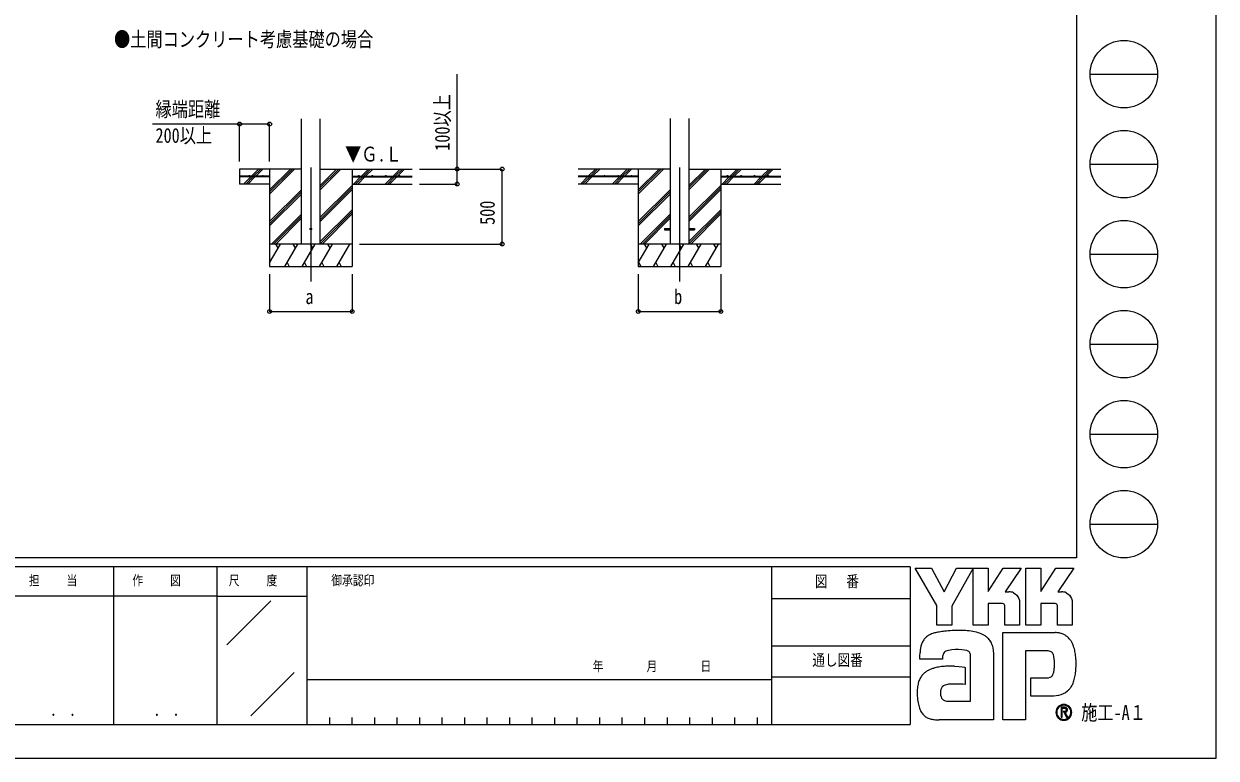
# Model space of a CAD drawing. Units: millimetres, scale not verified. Extents: x -12615 to 12615, y -8910 to 8910.
# Drawn here: x 4668 to 12615, y -8910 to -4014 of the extents above; entities that cross this region are included whole.
import ezdxf
from ezdxf.enums import TextEntityAlignment as Align

# ---------------------------------------------------------------- set-up
doc = ezdxf.new("R2010")
doc.units = ezdxf.units.MM
doc.header["$LTSCALE"] = 40
for name, color, linetype in [('0-2_USER1', 3, 'Continuous'), ('0-3_YKK_12', 2, 'Continuous'), ('0-4_YKK_13', 4, 'Continuous'), ('0-5_YKK_A1', 4, 'Continuous'), ('0-6_YKK_D', 6, 'Continuous'), ('0-7_YKK_ZWAK', 7, 'Continuous')]:
    doc.layers.add(name, color=color, linetype=linetype)
doc.styles.add('ＭＳ ゴシック', font='')
doc.styles.get('ＭＳ ゴシック').set_extended_font_data('MS Gothic')

msp = doc.modelspace()

# ---------------------------------------------------------------- linework, layer by layer
at = {"layer": '0-3_YKK_12'}
for p, q in [((6581.3, -4972.97), (6581.3, -5732.18)), ((9038.69, -4972.97), (9038.69, -5732.18))]:
    msp.add_line(p, q, dxfattribs=at)
at = {"layer": '0-4_YKK_13'}
for p, q in [((8938.69, -5377.68), (8938.69, -5386.68)), ((8938.69, -5377.68), (8976.19, -5377.68)), ((8938.69, -5386.68), (8976.19, -5386.68)), ((9101.19, -5377.68), (9138.69, -5377.68)), ((9101.19, -5386.68), (9138.69, -5386.68)), ((9138.69, -5377.68), (9138.69, -5386.68))]:
    msp.add_line(p, q, dxfattribs=at)
msp.add_circle((6581.3, -5382.18), 5, dxfattribs=at)
at = {"layer": '0-5_YKK_A1'}
for p, q in [((6518.8, -5482.18), (6518.8, -4646.83)), ((6643.8, -5482.18), (6643.8, -4646.83)), ((8976.19, -4645.83), (8976.19, -5482.18)), ((9101.19, -4645.83), (9101.19, -5482.18)), ((6185.27, -5029.68), (6232.77, -4982.18)), ((6199.41, -5029.68), (6246.91, -4982.18)), ((6213.55, -5029.68), (6261.05, -4982.18)), ((6306.3, -4982.18), (6306.3, -5632.18)), ((6306.3, -5149.06), (6473.19, -4982.18)), ((6306.3, -5134.92), (6459.04, -4982.18)), ((6306.3, -5120.78), (6444.9, -4982.18)), ((6643.8, -5119.93), (6781.55, -4982.18)), ((6643.8, -5105.79), (6767.41, -4982.18)), ((6643.8, -5091.65), (6753.27, -4982.18)), ((6643.8, -4982.18), (7256.3, -4982.18)), ((6856.3, -4982.18), (6856.3, -5632.18)), ((6917.9, -5029.68), (6965.4, -4982.18)), ((6932.04, -5029.68), (6979.54, -4982.18)), ((6946.18, -5029.68), (6993.69, -4982.18)), ((7130.03, -5029.68), (7177.53, -4982.18)), ((7144.17, -5029.68), (7191.68, -4982.18)), ((7158.32, -5029.68), (7205.82, -4982.18)), ((8976.19, -4982.18), (8363.69, -4982.18)), ((8430.52, -5029.68), (8478.03, -4982.18)), ((8449.52, -5024.83), (8492.17, -4982.18)), ((8458.81, -5029.68), (8506.31, -4982.18)), ((8642.66, -5029.68), (8690.16, -4982.18)), ((8656.8, -5029.68), (8704.3, -4982.18)), ((8670.94, -5029.68), (8718.44, -4982.18)), ((8763.69, -4982.18), (8763.69, -5632.18)), ((8763.69, -5149.06), (8930.57, -4982.18)), ((8763.69, -5134.92), (8916.43, -4982.18)), ((8763.69, -5120.78), (8902.29, -4982.18)), ((9101.19, -5119.93), (9238.94, -4982.18)), ((9101.19, -5105.79), (9224.8, -4982.18)), ((9101.19, -5091.65), (9210.66, -4982.18)), ((9101.19, -4982.18), (9713.69, -4982.18)), ((9313.69, -4982.18), (9313.69, -5632.18)), ((9375.29, -5029.68), (9422.79, -4982.18)), ((9389.43, -5029.68), (9436.93, -4982.18)), ((9403.57, -5029.68), (9451.07, -4982.18)), ((9587.42, -5029.68), (9634.92, -4982.18)), ((9601.56, -5029.68), (9649.06, -4982.18)), ((9615.71, -5029.68), (9663.21, -4982.18)), ((6306.3, -5029.68), (6106.3, -5029.68)), ((6306.3, -5034.68), (6106.3, -5034.68)), ((6306.3, -5082.18), (6106.3, -5082.18)), ((6134.17, -5080.78), (6180.27, -5034.68)), ((6146.91, -5082.18), (6194.41, -5034.68)), ((6161.05, -5082.18), (6208.55, -5034.68)), ((6306.3, -5029.68), (6306.3, -5034.68)), ((6856.3, -5029.68), (7256.3, -5029.68)), ((6856.3, -5029.68), (6856.3, -5034.68)), ((6856.3, -5034.68), (7256.3, -5034.68)), ((6856.3, -5082.18), (7256.3, -5082.18)), ((6865.4, -5082.18), (6912.9, -5034.68)), ((6879.54, -5082.18), (6927.04, -5034.68)), ((6893.68, -5082.18), (6941.18, -5034.68)), ((7077.53, -5082.18), (7125.03, -5034.68)), ((7091.67, -5082.18), (7139.17, -5034.68)), ((7105.82, -5082.18), (7153.32, -5034.68)), ((8763.69, -5029.68), (8363.69, -5029.68)), ((8763.69, -5034.68), (8363.69, -5034.68)), ((8763.69, -5082.18), (8363.69, -5082.18)), ((8378.02, -5082.18), (8425.52, -5034.68)), ((8392.17, -5082.18), (8439.67, -5034.68)), ((8406.31, -5082.18), (8453.81, -5034.68)), ((8444.67, -5029.68), (8446.33, -5028.02)), ((8591.56, -5080.78), (8637.66, -5034.68)), ((8604.3, -5082.18), (8651.8, -5034.68)), ((8618.44, -5082.18), (8665.94, -5034.68)), ((8763.69, -5029.68), (8763.69, -5034.68)), ((9313.69, -5029.68), (9713.69, -5029.68)), ((9313.69, -5029.68), (9313.69, -5034.68)), ((9313.69, -5034.68), (9713.69, -5034.68)), ((9313.69, -5082.18), (9713.69, -5082.18)), ((9322.79, -5082.18), (9370.29, -5034.68)), ((9336.93, -5082.18), (9384.43, -5034.68)), ((9351.07, -5082.18), (9398.57, -5034.68)), ((9534.92, -5082.18), (9582.42, -5034.68)), ((9549.06, -5082.18), (9596.56, -5034.68)), ((9563.21, -5082.18), (9610.71, -5034.68)), ((6306.3, -5332.91), (6518.8, -5120.41)), ((6306.3, -5347.05), (6518.8, -5134.55)), ((6306.3, -5361.19), (6518.8, -5148.7)), ((6643.8, -5303.78), (6856.3, -5091.28)), ((6643.8, -5317.92), (6856.3, -5105.42)), ((6643.8, -5332.06), (6856.3, -5119.56)), ((8763.69, -5332.91), (8976.19, -5120.41)), ((8763.69, -5347.05), (8976.19, -5134.55)), ((8763.69, -5361.19), (8976.19, -5148.7)), ((9101.19, -5303.78), (9313.69, -5091.28)), ((9101.19, -5317.92), (9313.69, -5105.42)), ((9101.19, -5332.06), (9313.69, -5119.56)), ((6319.16, -5482.18), (6518.8, -5282.54)), ((6333.3, -5482.18), (6518.8, -5296.68)), ((6347.45, -5482.18), (6518.8, -5310.83)), ((6643.8, -5465.91), (6856.3, -5253.41)), ((6643.8, -5480.05), (6856.3, -5267.55)), ((6655.81, -5482.18), (6856.3, -5281.69)), ((8776.55, -5482.18), (8976.19, -5282.54)), ((8790.69, -5482.18), (8976.19, -5296.68)), ((8804.84, -5482.18), (8976.19, -5310.83)), ((9101.19, -5465.91), (9313.69, -5253.41)), ((9101.19, -5480.05), (9313.69, -5267.55)), ((9113.2, -5482.18), (9313.69, -5281.69)), ((6856.3, -5482.18), (6306.3, -5482.18)), ((6306.3, -5607.63), (6378.73, -5482.18)), ((6363.73, -5508.17), (6348.73, -5482.18)), ((6407.6, -5632.18), (6494.2, -5482.18)), ((6479.2, -5508.16), (6464.2, -5482.18)), ((6523.07, -5632.18), (6609.67, -5482.18)), ((6594.67, -5508.17), (6579.67, -5482.18)), ((6638.54, -5632.18), (6725.14, -5482.18)), ((6710.14, -5508.17), (6695.14, -5482.18)), ((6754.01, -5632.18), (6840.61, -5482.18)), ((6810.61, -5482.18), (6810.61, -5482.18)), ((9313.69, -5482.18), (8763.69, -5482.18)), ((8763.69, -5607.63), (8836.12, -5482.18)), ((8821.12, -5508.17), (8806.12, -5482.18)), ((8864.99, -5632.18), (8951.59, -5482.18)), ((8936.59, -5508.16), (8921.59, -5482.18)), ((8980.46, -5632.18), (9067.06, -5482.18)), ((9052.06, -5508.17), (9037.06, -5482.18)), ((9095.93, -5632.18), (9182.53, -5482.18)), ((9167.53, -5508.17), (9152.53, -5482.18)), ((9211.4, -5632.18), (9298, -5482.18)), ((9283, -5508.16), (9268, -5482.18)), ((6306.3, -5632.18), (6856.3, -5632.18)), ((6422.6, -5606.2), (6437.6, -5632.18)), ((6538.07, -5606.2), (6553.07, -5632.18)), ((6653.54, -5606.2), (6668.54, -5632.18)), ((6769.01, -5606.2), (6784.01, -5632.18)), ((8763.69, -5632.18), (9313.69, -5632.18)), ((8764.52, -5606.2), (8779.52, -5632.18)), ((8879.99, -5606.2), (8894.99, -5632.18)), ((8995.46, -5606.2), (9010.46, -5632.18)), ((9110.93, -5606.2), (9125.93, -5632.18)), ((9226.4, -5606.2), (9241.4, -5632.18))]:
    msp.add_line(p, q, dxfattribs=at)
msp.add_lwpolyline([(6518.8, -4982.18), (6106.3, -4982.18), (6106.3, -5082.18)], dxfattribs=at)
for centre in [(6171.3, -5027.18), (6261.3, -5027.18), (6901.3, -5027.18), (6991.3, -5027.18), (7081.3, -5027.18), (7171.3, -5027.18), (8448.69, -5027.18), (8538.69, -5027.18), (8628.69, -5027.18), (8718.69, -5027.18), (9358.69, -5027.18), (9448.69, -5027.18), (9538.69, -5027.18), (9628.69, -5027.18)]:
    msp.add_circle(centre, 2.5, dxfattribs=at)
at = {"layer": '0-6_YKK_D'}
for p, q in [((6106.3, -4932.18), (6106.3, -4681.18)), ((6306.3, -4932.18), (6306.3, -4681.18)), ((7306.3, -4982.18), (7857.3, -4982.18)), ((7306.3, -4982.18), (7557.3, -4982.18)), ((7856.3, -5482.18), (7856.3, -4982.18)), ((7306.3, -5082.18), (7557.3, -5082.18)), ((6906.3, -5482.18), (7857.3, -5482.18)), ((6306.3, -5682.18), (6306.3, -5933.18)), ((6856.3, -5682.18), (6856.3, -5933.18)), ((8763.69, -5682.18), (8763.69, -5933.18)), ((9313.69, -5682.18), (9313.69, -5933.18)), ((6306.3, -5932.18), (6856.3, -5932.18)), ((8763.69, -5932.18), (9313.69, -5932.18))]:
    msp.add_line(p, q, dxfattribs=at)
for points in [[(7556.3, -5082.18), (7556.3, -4982.18), (7556.3, -4350.58)], [(6306.3, -4682.18), (6106.3, -4682.18), (5525.7, -4682.18)]]:
    msp.add_lwpolyline(points, dxfattribs=at)
for centre in [(6106.3, -4682.18), (6306.3, -4682.18), (7556.3, -4982.18), (7856.3, -4982.18), (7556.3, -5082.18), (7856.3, -5482.18), (6306.3, -5932.18), (6856.3, -5932.18), (8763.69, -5932.18), (9313.69, -5932.18)]:
    msp.add_circle(centre, 12.75, dxfattribs=at)
at = {"layer": '0-7_YKK_ZWAK'}
for p, q in [((11685.06, 8325), (11685.06, -7575)), ((11775.06, -4350), (12225.06, -4350)), ((11775.06, -4950), (12225.06, -4950)), ((11775.06, -5550), (12225.06, -5550)), ((11775.06, -6150), (12225.06, -6150)), ((11775.06, -6750), (12225.06, -6750)), ((11775.06, -7350), (12225.06, -7350)), ((11685.06, -7575), (-11714.94, -7575)), ((5265.06, -7635), (5265.06, -8685)), ((5955.06, -7635), (5955.06, -8685)), ((6555.06, -7635), (5955.06, -7635)), ((9652.56, -7635), (6555.06, -7635)), ((6555.06, -7635), (6555.06, -8685)), ((9652.56, -7635), (9652.56, -8685)), ((10575.06, -7635), (9652.56, -7635)), ((10575.06, -7635), (10575.06, -8685)), ((5955.06, -7830), (3885.06, -7830)), ((5955.06, -7830), (6555.06, -7830)), ((6021.31, -8154.87), (6315.11, -7861.08)), ((9652.56, -7845), (10575.06, -7845)), ((9652.56, -8160), (10575.06, -8160)), ((6182.02, -8627.97), (6470.68, -8339.3)), ((6555.06, -8385), (9652.56, -8385)), ((10575.06, -8370), (9652.56, -8370)), ((6705.06, -8640), (6705.06, -8685)), ((6855.06, -8640), (6855.06, -8685)), ((7005.06, -8640), (7005.06, -8685)), ((7155.06, -8640), (7155.06, -8685)), ((7305.06, -8640), (7305.06, -8685)), ((7455.06, -8640), (7455.06, -8685)), ((7605.06, -8640), (7605.06, -8685)), ((7755.06, -8640), (7755.06, -8685)), ((7905.06, -8640), (7905.06, -8685)), ((8055.06, -8640), (8055.06, -8685)), ((8205.06, -8640), (8205.06, -8685)), ((8355.06, -8640), (8355.06, -8685)), ((8505.06, -8640), (8505.06, -8685)), ((8655.06, -8640), (8655.06, -8685)), ((8805.06, -8640), (8805.06, -8685)), ((8955.06, -8640), (8955.06, -8685)), ((9105.06, -8640), (9105.06, -8685)), ((9255.06, -8640), (9255.06, -8685)), ((9405.06, -8640), (9405.06, -8685)), ((9555.06, -8640), (9555.06, -8685)), ((11600.02, -8651.94), (11600.02, -8651.94)), ((3885.06, -8685), (5955.06, -8685)), ((5955.06, -8685), (6555.06, -8685)), ((6555.06, -8685), (9652.56, -8685)), ((9652.56, -8685), (10575.06, -8685))]:
    msp.add_line(p, q, dxfattribs=at)
for points in [[(-12615, -8910), (12615, -8910), (12615, 8910), (-12615, 8910)], [(10608.06, -7644), (10718.49, -7644), (10801.41, -7800.3), (10884.12, -7644), (10994.63, -7644), (10853.01, -7895.97), (10853.01, -8022.4), (10752.29, -8022.4), (10752.29, -7892.57)]]:
    msp.add_lwpolyline(points, close=True, dxfattribs=at)
for points in [[(5955.06, -7635), (3885.06, -7635), (3885.06, -8685)], [(11191.64, -7879.83), (11096.31, -7879.83), (11096.31, -8022.29), (10994.74, -8022.29), (10994.74, -7644), (11096.31, -7644), (11096.31, -7798.75), (11196.21, -7644), (11315.52, -7644), (11208.48, -7800.64), (11212.27, -7800.64), (11216.46, -7800.64), (11220.76, -7800.64), (11224.9, -7800.64), (11228.6, -7800.64), (11231.58, -7800.64), (11233.57, -7800.64), (11234.3, -7800.64)], [(11542.53, -7879.83), (11447.31, -7879.83), (11447.31, -8022.4), (11345.69, -8022.4), (11345.69, -7644), (11447.31, -7644), (11447.31, -7798.75), (11547.1, -7644), (11666.41, -7644), (11559.37, -7800.64), (11563.2, -7800.64), (11567.41, -7800.64), (11571.71, -7800.64), (11575.84, -7800.64), (11579.52, -7800.64), (11582.49, -7800.64), (11584.47, -7800.64), (11585.19, -7800.64)], [(11263.52, -7806.64), (11275.65, -7813.57), (11285.92, -7822.6), (11294.18, -7833.36), (11300.27, -7845.45), (11304.03, -7858.49), (11305.32, -7872.11), (11305.32, -8022.65), (11206.23, -8022.65), (11206.23, -7894.23)], [(11614.45, -7806.64), (11626.61, -7813.57), (11636.92, -7822.6), (11645.22, -7833.36), (11651.35, -7845.45), (11655.14, -7858.49), (11656.44, -7872.11), (11656.44, -8022.4), (11557.12, -8022.4), (11557.12, -7894.23)], [(11486.61, -8194.52), (11343.58, -8194.52), (11343.58, -8655), (11193.69, -8655), (11193.69, -8072.37), (11542.06, -8072.37)], [(11123.13, -8157.5), (11127.38, -8174.71), (11129.79, -8193.13), (11130.55, -8212.76), (11130.55, -8655), (10768.66, -8655)], [(11636.14, -8113.54), (11645.92, -8125.87), (11653.24, -8137.83), (11658.35, -8148.65)], [(10814.39, -8196.93), (10807.42, -8200.86), (10801.98, -8205.65), (10797.86, -8211.25), (10794.88, -8217.59), (10792.82, -8224.59), (10791.48, -8232.21), (10790.67, -8240.37), (10790.19, -8249), (10640.23, -8249.37), (10640.67, -8228.86), (10641.5, -8205.82)], [(10871.84, -8296.58), (10900.22, -8298.46), (10922.53, -8300.96), (10937.13, -8303.3), (10942.36, -8304.7), (10942.36, -8419.42), (10925.77, -8417.67), (10907.57, -8416.68), (10888.94, -8416.3), (10871.06, -8416.36), (10855.1, -8416.69), (10842.25, -8417.13), (10833.68, -8417.51), (10830.56, -8417.68), (10817.59, -8420.05), (10806.4, -8423.76), (10797.01, -8428.84), (10789.4, -8435.31), (10783.58, -8443.19), (10779.55, -8452.51), (10777.31, -8463.3), (10776.86, -8475.57), (10778.29, -8489.07), (10781.15, -8500.22), (10785.28, -8509.25), (10790.48, -8516.37), (10796.58, -8521.78), (10803.4, -8525.72), (10810.76, -8528.37), (10818.48, -8529.97), (10977.79, -8529.97), (10977.79, -8235.22), (10977.83, -8229.38), (10977.53, -8223.66), (10976.78, -8218.16), (10975.5, -8212.94), (10973.59, -8208.07), (10970.96, -8203.64), (10967.51, -8199.72), (10963.16, -8196.37)], [(10963.16, -8196.37), (10953.82, -8192.71), (10938.88, -8189.6), (10919.82, -8187.31), (10898.12, -8186.08), (10875.25, -8186.18), (10852.69, -8187.85)], [(11537.48, -8282.99), (11537.29, -8263.9), (11536.38, -8246.69), (11534.23, -8231.59), (11530.31, -8218.78)], [(11623.69, -8462.91), (11609.85, -8473.67), (11595.43, -8482.13), (11580.55, -8488.44), (11565.3, -8492.76), (11549.8, -8495.23), (11534.16, -8496.03), (11380.08, -8496.03), (11380.08, -8374.99), (11466.96, -8374.99), (11482.98, -8374.77), (11497.07, -8373.4), (11509.16, -8369.86)], [(11623.82, -8587.79), (11623.75, -8586.03), (11623.53, -8584.34), (11623.16, -8582.71), (11622.66, -8581.16), (11622.01, -8579.69), (11621.22, -8578.31), (11620.3, -8577.02), (11619.24, -8575.84), (11617.85, -8574.61), (11616.31, -8573.54), (11614.62, -8572.63), (11612.79, -8571.88), (11610.84, -8571.29), (11608.75, -8570.87), (11606.55, -8570.61), (11604.23, -8570.53), (11581.5, -8570.53), (11581.5, -8637.42), (11588.37, -8637.42), (11588.37, -8577.35), (11604.23, -8577.35), (11605.87, -8577.41), (11607.41, -8577.57), (11608.85, -8577.83), (11610.19, -8578.2), (11611.42, -8578.67), (11612.53, -8579.24), (11613.52, -8579.9), (11614.4, -8580.67)], [(11617.08, -8587.79), (11616.66, -8591.01), (11615.51, -8593.54), (11613.78, -8595.47), (11611.64, -8596.87), (11609.23, -8597.83), (11606.71, -8598.42), (11604.25, -8598.72), (11601.99, -8598.8), (11596.03, -8598.8), (11599.04, -8603.91), (11618.68, -8637.65), (11626.54, -8637.65), (11607.6, -8605.17), (11609.37, -8604.82), (11611.07, -8604.37), (11612.67, -8603.83), (11614.19, -8603.2), (11615.6, -8602.47), (11616.92, -8601.65), (11618.14, -8600.73), (11619.24, -8599.73)]]:
    msp.add_lwpolyline(points, dxfattribs=at)
for centre in [(12000.06, -4350), (12000.06, -4950), (12000.06, -5550), (12000.06, -6150), (12000.06, -6750), (12000.06, -7350)]:
    msp.add_circle(centre, 225, dxfattribs=at)
for centre, radius, start, end in [((11234.45, -7875.57), 74.93, 78.26798, 90.11215), ((11235.52, -7870.11), 69.37, 66.19963, 78.22058), ((11585.34, -7875.7), 75.07, 78.27851, 90.10826), ((11586.37, -7870.44), 69.7, 66.2483, 78.23226), ((11192.17, -7893.88), 14.06, 358.57817, 92.1683), ((11543.13, -7893.81), 14, 358.29941, 92.43455), ((10754.79, -8184.02), 108.55, 122.60463, 137.83438), ((10769.15, -8207.24), 135.84, 108.37421, 122.42809), ((10791.88, -8288.08), 219.75, 100.93159, 107.35499), ((10866.16, -8648.45), 587.69, 97.86054, 101.37938), ((10901.03, -8890.74), 832.48, 94.90201, 97.9576), ((10903.41, -8910.14), 852, 91.6169, 94.94971), ((10900.11, -8772.18), 714.01, 87.51794, 91.66439), ((10909.38, -8573.33), 514.94, 81.92631, 87.59083), ((10936.76, -8385.69), 325.32, 73.67137, 82.05943), ((10977.38, -8249.75), 183.45, 60.60528, 73.9085), ((10994.01, -8216.59), 146.41, 52.17347, 59.90542), ((11008.88, -8197.34), 122.08, 43.55042, 52.14561), ((11536.36, -8232.64), 160.37, 78.73198, 87.96551), ((11541.07, -8208.59), 135.87, 69.03034, 78.69541), ((11545.45, -8196.9), 123.38, 59.39484, 68.9885), ((11547.48, -8193.34), 119.28, 50.3012, 59.3616), ((11546.74, -8194.18), 120.4, 42.05209, 50.28551), ((10913.41, -8221.38), 272.36, 171.55622, 176.72493), ((10821.12, -8207.6), 179.04, 163.48385, 171.57982), ((10774.82, -8193.86), 130.74, 152.2125, 163.4865), ((10754.81, -8183.52), 108.22, 138.03852, 152.12015), ((11017.07, -8189.43), 110.69, 34.48659, 43.50182), ((11017.13, -8189.26), 110.55, 25.58915, 34.43128), ((11007.29, -8193.87), 121.41, 17.43089, 25.54591), ((11487.28, -8228.44), 188.76, 14.76267, 25.00486), ((11371.51, -8259.99), 308.76, 7.9139, 14.95041), ((10853.97, -8290.89), 101.95, 102.4979, 112.84632), ((10873.7, -8375.98), 189.3, 96.37207, 102.75341), ((11487.42, -8268.03), 73.52, 77.94572, 90.63794), ((11493.81, -8238.05), 42.86, 60.20991, 77.92418), ((11497.96, -8230.26), 34.04, 39.8078, 59.75378), ((11492.14, -8234.71), 41.37, 22.65544, 39.38165), ((11255.87, -8276.8), 425.61, 2.54376, 8.01251), ((11189.59, -8280.29), 491.98, 357.76419, 2.60674), ((10750.42, -8434.88), 122.29, 130.60221, 141.94427), ((10757.63, -8443.54), 133.55, 120.60724, 130.53081), ((10771.85, -8467.72), 161.6, 112.58838, 120.58162), ((10790.98, -8513.7), 211.4, 106.61303, 112.59024), ((10821.07, -8614.84), 316.93, 99.87193, 106.59825), ((10837.93, -8709.82), 413.39, 94.78469, 99.91711), ((10846.14, -8804.31), 508.24, 90.80099, 94.81812), ((10847.39, -8874.68), 578.61, 87.57779, 90.82714), ((11460.15, -8319.42), 74.48, 334.00676, 347.34989), ((11377.49, -8300.27), 159.33, 347.14308, 355.40008), ((11196.61, -8284.73), 340.88, 355.2339, 0.29193), ((11307.45, -8294.38), 373.25, 347.15166, 352.97565), ((11208.51, -8281.51), 473.02, 352.8937, 357.82206), ((10826.95, -8462.09), 204.02, 164.97537, 174.56739), ((10777.37, -8448.87), 152.71, 153.89178, 164.94341), ((10754.78, -8438.01), 127.65, 142.04688, 153.80771), ((11495.16, -8338.28), 34.54, 293.91672, 314.09376), ((11490.45, -8334.13), 40.8, 314.78099, 333.92928), ((11551.08, -8368.28), 118.04, 326.23251, 339.61931), ((11440.22, -8325.35), 236.92, 339.22498, 347.31457), ((10914.4, -8470.46), 291.87, 174.55588, 182.47272), ((11077.49, -8467.89), 454.94, 181.90948, 187.89042), ((11523.69, -8350.16), 150.71, 311.57033, 318.66243), ((11506.24, -8334.86), 173.92, 318.67367, 325.29112), ((10886.08, -8494.82), 261.65, 187.80471, 196.36971), ((10785.01, -8524.67), 156.26, 196.3102, 208.20993), ((11600.11, -8604.57), 52.92, 90.09157, 179.92363), ((11599.77, -8604.4), 47.06, 134.8007, 180.12175), ((11599.91, -8604.13), 46.97, 89.86602, 135.149), ((11600.1, -8604.47), 52.82, 44.93442, 90.08536), ((11600.12, -8604.49), 47.33, 45.03108, 90.11509), ((11607.02, -8587.51), 10.06, 358.3894, 42.86139), ((11600.15, -8604.5), 47.31, 0.00643, 45.07115), ((11600.52, -8604.31), 52.41, 359.78949, 45.13288), ((10741.01, -8548.09), 106.41, 208.29777, 223.35561), ((10731.08, -8556.83), 93.2, 223.64205, 239.63663), ((10739.32, -8541.84), 110.3, 239.8785, 253.65355), ((10754.4, -8490.03), 164.26, 253.69102, 263.74909), ((10767.18, -8376.29), 278.71, 263.68487, 270.30455), ((11599.78, -8604.63), 52.6, 179.86065, 225.14399), ((11599.58, -8604.7), 46.87, 179.75513, 225.29722), ((11600.03, -8604.63), 52.77, 224.94536, 269.98445), ((11599.93, -8605.12), 46.82, 224.62822, 270.10973), ((11600.03, -8604.37), 53.04, 269.98802, 314.93777), ((11599.95, -8604.42), 47.52, 270.09072, 359.90926), ((11607.22, -8588.27), 16.6, 316.37674, 1.6565), ((11600.39, -8604.71), 52.54, 314.92572, 0.23508)]:
    msp.add_arc(centre, radius, start, end, dxfattribs=at)

# ---------------------------------------------------------------- texts
at = {"layer": '0-2_USER1', "style": 'ＭＳ ゴシック', "width": 0.8}
msp.add_text('●土間コンクリート考慮基礎の場合', height=98.97, dxfattribs=at).set_placement((5269.48, -4196.36), align=Align.BOTTOM_LEFT)
at = {"layer": '0-5_YKK_A1', "style": 'ＭＳ ゴシック', "width": 0.8}
msp.add_text('▼Ｇ.Ｌ', height=98.97, dxfattribs=at).set_placement((6809.33, -4961.8), align=Align.BOTTOM_LEFT)
at = {"layer": '0-6_YKK_D', "style": 'ＭＳ ゴシック', "width": 0.8}
for s, p in [('縁端距離', (5545.7, -4662.18)), ('200以上', (5545.7, -4837.18)), ('b', (9002.69, -5912.18)), ('a', (6545.3, -5912.18))]:
    msp.add_text(s, height=98.97, dxfattribs=at).set_placement(p, align=Align.BOTTOM_LEFT)
for s, p in [('100以上', (7536.3, -4860.18)), ('500', (7836.3, -5354.58))]:
    msp.add_text(s, height=98.97, rotation=90, dxfattribs=at).set_placement(p, align=Align.BOTTOM_LEFT)
at = {"layer": '0-7_YKK_ZWAK', "style": 'ＭＳ ゴシック', "width": 0.8}
for s, height, p in [('担     当', 65.98, (4701.66, -7777.5)), ('作     図', 65.98, (5391.66, -7777.5)), ('尺     度', 65.98, (6034.26, -7777.5)), ('御承認印', 65.98, (6717.41, -7777.5)), ('図\u3000 番', 76.98, (9940.21, -7792.5)), ('年        月        日', 65.98, (8459.72, -8349.64)), ('通し図番', 76.98, (9923.41, -8317.5)), ('施工-A１', 98.97, (11715.06, -8685)), ('． ．', 77.75, (4845, -8653.06)), ('． ．', 77.75, (5535, -8653.06))]:
    msp.add_text(s, height=height, dxfattribs=at).set_placement(p, align=Align.BOTTOM_LEFT)

doc.saveas('drawing.dxf')
